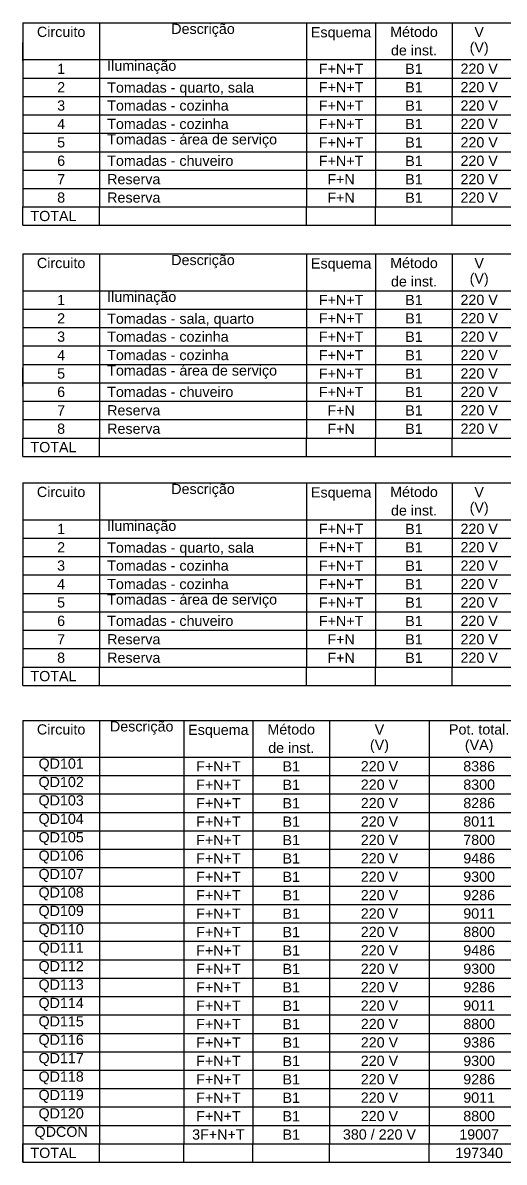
# Model space of a CAD drawing. Header units: inches. Extents: x -8.7 to 57.3, y -9.2 to 26.4.
# Drawn here: x 40.96 to 45.95, y -3.03 to 8.76 of the extents above; entities that cross this region are included whole.
import ezdxf

# ---------------------------------------------------------------- set-up
doc = ezdxf.new("R2010")
doc.units = ezdxf.units.IN
doc.header["$MEASUREMENT"] = 0
doc.linetypes.add('HIDDEN2', pattern=[4.7625, 3.175, -1.5875])
doc.layers.add('DI-Linhas do quadro', color=7, linetype='HIDDEN2', lineweight=30)
doc.layers.add('DI-Textos do quadro', color=5, linetype='Continuous', lineweight=20)
doc.styles.add('Arial', font='arial.ttf')

msp = doc.modelspace()

# ---------------------------------------------------------------- linework, layer by layer
at = {"layer": 'DI-Linhas do quadro', "linetype": 'Continuous'}
for p, q in [((40.9622, 8.7647), (51.6846, 8.7647)), ((40.9622, 8.7647), (40.9622, 6.8585)), ((41.7565, 8.7647), (41.7565, 6.8585)), ((43.9009, 8.7647), (43.9009, 6.8585)), ((44.6158, 8.7647), (44.6158, 6.8585)), ((45.41, 8.7647), (45.41, 6.8585)), ((40.9622, 8.3684), (40.9622, 8.559)), ((40.9622, 8.3684), (40.9622, 8.559)), ((40.9622, 8.3835), (51.6846, 8.3835)), ((40.9622, 8.1929), (51.6846, 8.1929)), ((40.9622, 8.0022), (51.6846, 8.0022)), ((40.9622, 7.8116), (51.6846, 7.8116)), ((40.9622, 7.621), (51.6846, 7.621)), ((40.9622, 7.4304), (51.6846, 7.4304)), ((40.9622, 7.2398), (51.6846, 7.2398)), ((40.9622, 7.0491), (51.6846, 7.0491)), ((40.9622, 6.8585), (51.6846, 6.8585)), ((40.9622, 6.6679), (40.9622, 6.8585)), ((40.9622, 6.6679), (40.9622, 6.8585)), ((41.7565, 6.6679), (41.7565, 6.8585)), ((43.9009, 6.6679), (43.9009, 6.8585)), ((44.6158, 6.6679), (44.6158, 6.8585)), ((45.41, 6.6679), (45.41, 6.8585)), ((40.9622, 6.6679), (51.6846, 6.6679)), ((40.9622, 6.3716), (50.8904, 6.3716)), ((40.9622, 6.3716), (40.9622, 4.4654)), ((41.7565, 6.3716), (41.7565, 4.4654)), ((43.901, 6.3716), (43.901, 4.4654)), ((44.6158, 6.3716), (44.6158, 4.4654)), ((45.41, 6.3716), (45.41, 4.4654)), ((40.9622, 5.9903), (50.8904, 5.9903)), ((40.9622, 5.7997), (50.8904, 5.7997)), ((40.9622, 5.6091), (50.8904, 5.6091)), ((40.9622, 5.4185), (50.8904, 5.4185)), ((40.9622, 5.2279), (50.8904, 5.2279)), ((40.9622, 5.0001), (40.9622, 5.1907)), ((40.9622, 5.0001), (40.9622, 5.1907)), ((40.9622, 5.0372), (50.8904, 5.0372)), ((40.9622, 4.8466), (50.8904, 4.8466)), ((40.9622, 4.656), (50.8904, 4.656)), ((40.9622, 4.4654), (50.8904, 4.4654)), ((40.9622, 4.2748), (40.9622, 4.4654)), ((40.9622, 4.2748), (40.9622, 4.4654)), ((41.7565, 4.2748), (41.7565, 4.4654)), ((43.901, 4.2748), (43.901, 4.4654)), ((44.6158, 4.2748), (44.6158, 4.4654)), ((45.41, 4.2748), (45.41, 4.4654)), ((40.9622, 4.2748), (50.8904, 4.2748)), ((40.9622, 4.0011), (51.6846, 4.0011)), ((40.9622, 4.0011), (40.9622, 2.0949)), ((41.7565, 4.0011), (41.7565, 2.0949)), ((43.901, 4.0011), (43.901, 2.0949)), ((44.6158, 4.0011), (44.6158, 2.0949)), ((45.41, 4.0011), (45.41, 2.0949)), ((40.9622, 3.6199), (51.6846, 3.6199)), ((40.9622, 3.4293), (51.6846, 3.4293)), ((40.9622, 3.2386), (51.6846, 3.2386)), ((40.9622, 3.048), (51.6846, 3.048)), ((40.9622, 2.8574), (51.6846, 2.8574)), ((40.9622, 2.6668), (51.6846, 2.6668)), ((40.9622, 2.4762), (51.6846, 2.4762)), ((40.9622, 2.2855), (51.6846, 2.2855)), ((40.9622, 2.0949), (51.6846, 2.0949)), ((40.9622, 1.9043), (40.9622, 2.0949)), ((40.9622, 1.9043), (40.9622, 2.0949)), ((41.7565, 1.9043), (41.7565, 2.0949)), ((43.901, 1.9043), (43.901, 2.0949)), ((44.6158, 1.9043), (44.6158, 2.0949)), ((45.41, 1.9043), (45.41, 2.0949)), ((40.9622, 1.9043), (51.6846, 1.9043)), ((40.9622, 1.5428), (40.9622, -3.0321)), ((40.9622, 1.5428), (40.9622, -2.8415)), ((40.9622, 1.5428), (40.9622, -2.8415)), ((40.9622, 1.5428), (40.9622, -3.0321)), ((40.9622, 1.5428), (53.3525, 1.5428)), ((41.7565, 1.5428), (41.7565, -2.8415)), ((42.6302, 1.5428), (42.6302, -2.8415)), ((43.345, 1.5428), (43.345, -2.8415)), ((44.1392, 1.5428), (44.1392, -2.8415)), ((45.1718, 1.5428), (45.1718, -2.8415)), ((40.9622, 1.1615), (53.3525, 1.1615)), ((40.9622, 0.9709), (53.3525, 0.9709)), ((40.9622, 0.7803), (53.3525, 0.7803)), ((40.9622, 0.5897), (53.3525, 0.5897)), ((40.9622, 0.3991), (53.3525, 0.3991)), ((40.9622, 0.2084), (53.3525, 0.2084)), ((40.9622, 0.0178), (53.3525, 0.0178)), ((40.9622, -0.1728), (53.3525, -0.1728)), ((40.9622, -0.3634), (53.3525, -0.3634)), ((40.9622, -0.554), (53.3525, -0.554)), ((40.9622, -0.7447), (53.3525, -0.7447)), ((40.9622, -0.9353), (53.3525, -0.9353)), ((40.9622, -1.1259), (53.3525, -1.1259)), ((40.9622, -1.3165), (53.3525, -1.3165)), ((40.9622, -1.5071), (53.3525, -1.5071)), ((40.9622, -1.6978), (53.3525, -1.6978)), ((40.9622, -1.8884), (53.3525, -1.8884)), ((40.9622, -2.079), (53.3525, -2.079)), ((40.9622, -2.2696), (53.3525, -2.2696)), ((40.9622, -2.4602), (53.3525, -2.4602)), ((40.9622, -2.6509), (53.3525, -2.6509)), ((40.9622, -3.0321), (40.9622, -2.8415)), ((40.9622, -3.0321), (40.9622, -2.8415)), ((40.9622, -3.0321), (40.9622, -2.8415)), ((40.9622, -3.0321), (40.9622, -2.8415)), ((40.9622, -2.8415), (53.3525, -2.8415)), ((41.7565, -3.0321), (41.7565, -2.8415)), ((42.6302, -3.0321), (42.6302, -2.8415)), ((43.345, -3.0321), (43.345, -2.8415)), ((44.1392, -3.0321), (44.1392, -2.8415)), ((45.1718, -3.0321), (45.1718, -2.8415)), ((40.9622, -3.0321), (53.3525, -3.0321))]:
    msp.add_line(p, q, dxfattribs=at)

# ---------------------------------------------------------------- texts
at = {"layer": 'DI-Textos do quadro', "char_height": 0.1059, "line_spacing_factor": 0.798, "style": 'Arial'}
for s, insert, width, attachment_point in [('Circuito', (41.3596, 8.6166), 0.934606, 8), ('Descrição', (42.8286, 8.6166), 1.225999, 8), ('Método', (45.0131, 8.6166), 0.918492, 8), ('Esquema', (44.2581, 8.5817), 1.164229, 8), ('V', (45.6881, 8.6166), 0.183967, 8), ('de inst.', (45.0131, 8.4256), 0.88895, 8), ('(V)', (45.6881, 8.4256), 0.366591, 8), ('Iluminação', (41.8361, 8.2351), 1.333425, 7), ('1', (41.3596, 8.2351), 0.153082, 8), ('F+N+T', (44.2581, 8.2351), 0.856722, 8), ('B1', (45.0131, 8.2351), 0.337049, 8), ('220 V', (45.6881, 8.2351), 0.719754, 8), ('2', (41.3596, 8.0446), 0.153082, 8), ('Tomadas - quarto, sala', (41.8361, 8.0097), 2.832017, 7), ('F+N+T', (44.2581, 8.0446), 0.856722, 8), ('B1', (45.0131, 8.0446), 0.337049, 8), ('220 V', (45.6881, 8.0446), 0.719754, 8), ('3', (41.3596, 7.8541), 0.153082, 8), ('Tomadas - cozinha', (41.8361, 7.8541), 2.343229, 7), ('F+N+T', (44.2581, 7.8541), 0.856722, 8), ('B1', (45.0131, 7.8541), 0.337049, 8), ('220 V', (45.6881, 7.8541), 0.719754, 8), ('4', (41.3596, 7.6636), 0.153082, 8), ('Tomadas - cozinha', (41.8361, 7.6636), 2.343229, 7), ('F+N+T', (44.2581, 7.6636), 0.856722, 8), ('B1', (45.0131, 7.6636), 0.337049, 8), ('220 V', (45.6881, 7.6636), 0.719754, 8), ('5', (41.3596, 7.4726), 0.153082, 8), ('Tomadas - área de serviço', (41.8361, 7.4726), 3.276492, 7), ('F+N+T', (44.2581, 7.4726), 0.856722, 8), ('B1', (45.0131, 7.4726), 0.337049, 8), ('220 V', (45.6881, 7.4726), 0.719754, 8), ('6', (41.3596, 7.2821), 0.153082, 8), ('Tomadas - chuveiro', (41.8361, 7.2821), 2.434541, 7), ('F+N+T', (44.2581, 7.2821), 0.856722, 8), ('B1', (45.0131, 7.2821), 0.337049, 8), ('220 V', (45.6881, 7.2821), 0.719754, 8), ('7', (41.3596, 7.0916), 0.153082, 8), ('Reserva', (41.8361, 7.0916), 1.025918, 7), ('F+N', (44.2581, 7.0916), 0.52773, 8), ('B1', (45.0131, 7.0916), 0.337049, 8), ('220 V', (45.6881, 7.0916), 0.719754, 8), ('8', (41.3596, 6.9011), 0.153082, 8), ('Reserva', (41.8361, 6.9011), 1.025918, 7), ('F+N', (44.2581, 6.9011), 0.52773, 8), ('B1', (45.0131, 6.9011), 0.337049, 8), ('220 V', (45.6881, 6.9011), 0.719754, 8), ('TOTAL', (41.0416, 6.7101), 0.886264, 7), ('Circuito', (41.3595, 6.2235), 0.934606, 8), ('Descrição', (42.8285, 6.2235), 1.225999, 8), ('Esquema', (44.2585, 6.1885), 1.164229, 8), ('Método', (45.013, 6.2235), 0.918492, 8), ('V', (45.688, 6.2235), 0.183967, 8), ('de inst.', (45.013, 6.033), 0.88895, 8), ('(V)', (45.688, 6.033), 0.366591, 8), ('1', (41.3595, 5.842), 0.153082, 8), ('Iluminação', (41.836, 5.842), 1.333425, 7), ('F+N+T', (44.2585, 5.842), 0.856722, 8), ('B1', (45.013, 5.842), 0.337049, 8), ('220 V', (45.688, 5.842), 0.719754, 8), ('2', (41.3595, 5.6515), 0.153082, 8), ('Tomadas - sala, quarto', (41.836, 5.6165), 2.832017, 7), ('F+N+T', (44.2585, 5.6515), 0.856722, 8), ('B1', (45.013, 5.6515), 0.337049, 8), ('220 V', (45.688, 5.6515), 0.719754, 8), ('3', (41.3595, 5.461), 0.153082, 8), ('Tomadas - cozinha', (41.836, 5.461), 2.343229, 7), ('F+N+T', (44.2585, 5.461), 0.856722, 8), ('B1', (45.013, 5.461), 0.337049, 8), ('220 V', (45.688, 5.461), 0.719754, 8), ('4', (41.3595, 5.2705), 0.153082, 8), ('Tomadas - cozinha', (41.836, 5.2705), 2.343229, 7), ('F+N+T', (44.2585, 5.2705), 0.856722, 8), ('B1', (45.013, 5.2705), 0.337049, 8), ('220 V', (45.688, 5.2705), 0.719754, 8), ('Tomadas - área de serviço', (41.836, 5.0795), 3.276492, 7), ('5', (41.3595, 5.0795), 0.153082, 8), ('F+N+T', (44.2585, 5.0795), 0.856722, 8), ('B1', (45.013, 5.0795), 0.337049, 8), ('220 V', (45.688, 5.0795), 0.719754, 8), ('6', (41.3595, 4.889), 0.153082, 8), ('Tomadas - chuveiro', (41.836, 4.889), 2.434541, 7), ('F+N+T', (44.2585, 4.889), 0.856722, 8), ('B1', (45.013, 4.889), 0.337049, 8), ('220 V', (45.688, 4.889), 0.719754, 8), ('7', (41.3595, 4.6985), 0.153082, 8), ('Reserva', (41.836, 4.6985), 1.025918, 7), ('F+N', (44.2585, 4.6985), 0.52773, 8), ('B1', (45.013, 4.6985), 0.337049, 8), ('220 V', (45.688, 4.6985), 0.719754, 8), ('8', (41.3595, 4.508), 0.153082, 8), ('Reserva', (41.836, 4.508), 1.025918, 7), ('F+N', (44.2585, 4.508), 0.52773, 8), ('B1', (45.013, 4.508), 0.337049, 8), ('220 V', (45.688, 4.508), 0.719754, 8), ('TOTAL', (41.0415, 4.317), 0.886264, 7), ('Circuito', (41.3591, 3.8531), 0.934606, 8), ('Descrição', (42.8286, 3.8531), 1.225999, 8), ('Esquema', (44.2586, 3.8182), 1.164229, 8), ('Método', (45.0131, 3.8531), 0.918492, 8), ('V', (45.6881, 3.8531), 0.183967, 8), ('de inst.', (45.0131, 3.6621), 0.88895, 8), ('(V)', (45.6881, 3.6621), 0.366591, 8), ('1', (41.3591, 3.4716), 0.153082, 8), ('Iluminação', (41.8361, 3.4716), 1.333425, 7), ('F+N+T', (44.2586, 3.4716), 0.856722, 8), ('B1', (45.0131, 3.4716), 0.337049, 8), ('220 V', (45.6881, 3.4716), 0.719754, 8), ('2', (41.3591, 3.2811), 0.153082, 8), ('Tomadas - quarto, sala', (41.8361, 3.2462), 2.832017, 7), ('F+N+T', (44.2586, 3.2811), 0.856722, 8), ('B1', (45.0131, 3.2811), 0.337049, 8), ('220 V', (45.6881, 3.2811), 0.719754, 8), ('3', (41.3591, 3.0906), 0.153082, 8), ('Tomadas - cozinha', (41.8361, 3.0906), 2.343229, 7), ('F+N+T', (44.2586, 3.0906), 0.856722, 8), ('B1', (45.0131, 3.0906), 0.337049, 8), ('220 V', (45.6881, 3.0906), 0.719754, 8), ('4', (41.3591, 2.8996), 0.153082, 8), ('Tomadas - cozinha', (41.8361, 2.8996), 2.343229, 7), ('F+N+T', (44.2586, 2.8996), 0.856722, 8), ('B1', (45.0131, 2.8996), 0.337049, 8), ('220 V', (45.6881, 2.8996), 0.719754, 8), ('Tomadas - área de serviço', (41.8361, 2.7091), 3.276492, 7), ('5', (41.3591, 2.7091), 0.153082, 8), ('F+N+T', (44.2586, 2.7091), 0.856722, 8), ('B1', (45.0131, 2.7091), 0.337049, 8), ('220 V', (45.6881, 2.7091), 0.719754, 8), ('6', (41.3591, 2.5186), 0.153082, 8), ('Tomadas - chuveiro', (41.8361, 2.5186), 2.434541, 7), ('F+N+T', (44.2586, 2.5186), 0.856722, 8), ('B1', (45.0131, 2.5186), 0.337049, 8), ('220 V', (45.6881, 2.5186), 0.719754, 8), ('7', (41.3591, 2.3281), 0.153082, 8), ('Reserva', (41.8361, 2.3281), 1.025918, 7), ('F+N', (44.2586, 2.3281), 0.52773, 8), ('B1', (45.0131, 2.3281), 0.337049, 8), ('220 V', (45.6881, 2.3281), 0.719754, 8), ('8', (41.3591, 2.1371), 0.153082, 8), ('Reserva', (41.8361, 2.1371), 1.025918, 7), ('F+N', (44.2586, 2.1371), 0.52773, 8), ('B1', (45.0131, 2.1371), 0.337049, 8), ('220 V', (45.6881, 2.1371), 0.719754, 8), ('TOTAL', (41.0416, 1.9466), 0.886264, 7), ('Descrição', (42.1935, 1.3946), 1.225999, 8), ('Circuito', (41.3595, 1.3946), 0.934606, 8), ('Esquema', (42.9875, 1.3597), 1.164229, 8), ('Método', (43.742, 1.3946), 0.918492, 8), ('V', (44.6555, 1.3946), 0.183967, 8), ('Pot. total.', (45.688, 1.3946), 1.164229, 8), ('de inst.', (43.742, 1.2041), 0.88895, 8), ('(V)', (44.6555, 1.2041), 0.366591, 8), ('(VA)', (45.688, 1.2041), 0.550558, 8), ('QD101', (41.3595, 1.0131), 0.871493, 8), ('F+N+T', (42.9875, 1.0131), 0.856722, 8), ('B1', (43.742, 1.0131), 0.337049, 8), ('220 V', (44.6555, 1.0131), 0.719754, 8), ('8386', (45.688, 1.0131), 0.612328, 8), ('QD102', (41.3595, 0.8226), 0.871493, 8), ('F+N+T', (42.9875, 0.8226), 0.856722, 8), ('B1', (43.742, 0.8226), 0.337049, 8), ('220 V', (44.6555, 0.8226), 0.719754, 8), ('8300', (45.688, 0.8226), 0.612328, 8), ('QD103', (41.3595, 0.6321), 0.871493, 8), ('F+N+T', (42.9875, 0.6321), 0.856722, 8), ('B1', (43.742, 0.6321), 0.337049, 8), ('220 V', (44.6555, 0.6321), 0.719754, 8), ('8286', (45.688, 0.6321), 0.612328, 8), ('QD104', (41.3595, 0.4416), 0.871493, 8), ('F+N+T', (42.9875, 0.4416), 0.856722, 8), ('B1', (43.742, 0.4416), 0.337049, 8), ('220 V', (44.6555, 0.4416), 0.719754, 8), ('8011', (45.688, 0.4416), 0.612328, 8), ('QD105', (41.3595, 0.2506), 0.871493, 8), ('F+N+T', (42.9875, 0.2506), 0.856722, 8), ('B1', (43.742, 0.2506), 0.337049, 8), ('220 V', (44.6555, 0.2506), 0.719754, 8), ('7800', (45.688, 0.2506), 0.612328, 8), ('QD106', (41.3595, 0.0601), 0.871493, 8), ('F+N+T', (42.9875, 0.0601), 0.856722, 8), ('B1', (43.742, 0.0601), 0.337049, 8), ('220 V', (44.6555, 0.0601), 0.719754, 8), ('9486', (45.688, 0.0601), 0.612328, 8), ('QD107', (41.3595, -0.1304), 0.871493, 8), ('F+N+T', (42.9875, -0.1304), 0.856722, 8), ('B1', (43.742, -0.1304), 0.337049, 8), ('220 V', (44.6555, -0.1304), 0.719754, 8), ('9300', (45.688, -0.1304), 0.612328, 8), ('QD108', (41.3595, -0.3209), 0.871493, 8), ('F+N+T', (42.9875, -0.3209), 0.856722, 8), ('B1', (43.742, -0.3209), 0.337049, 8), ('220 V', (44.6555, -0.3209), 0.719754, 8), ('9286', (45.688, -0.3209), 0.612328, 8), ('QD109', (41.3595, -0.5119), 0.871493, 8), ('F+N+T', (42.9875, -0.5119), 0.856722, 8), ('B1', (43.742, -0.5119), 0.337049, 8), ('220 V', (44.6555, -0.5119), 0.719754, 8), ('9011', (45.688, -0.5119), 0.612328, 8), ('QD110', (41.3595, -0.7024), 0.871493, 8), ('F+N+T', (42.9875, -0.7024), 0.856722, 8), ('B1', (43.742, -0.7024), 0.337049, 8), ('220 V', (44.6555, -0.7024), 0.719754, 8), ('8800', (45.688, -0.7024), 0.612328, 8), ('QD111', (41.3595, -0.8929), 0.871493, 8), ('F+N+T', (42.9875, -0.8929), 0.856722, 8), ('B1', (43.742, -0.8929), 0.337049, 8), ('220 V', (44.6555, -0.8929), 0.719754, 8), ('9486', (45.688, -0.8929), 0.612328, 8), ('QD112', (41.3595, -1.0834), 0.871493, 8), ('F+N+T', (42.9875, -1.0834), 0.856722, 8), ('B1', (43.742, -1.0834), 0.337049, 8), ('220 V', (44.6555, -1.0834), 0.719754, 8), ('9300', (45.688, -1.0834), 0.612328, 8), ('QD113', (41.3595, -1.2744), 0.871493, 8), ('F+N+T', (42.9875, -1.2744), 0.856722, 8), ('B1', (43.742, -1.2744), 0.337049, 8), ('220 V', (44.6555, -1.2744), 0.719754, 8), ('9286', (45.688, -1.2744), 0.612328, 8), ('QD114', (41.3595, -1.4649), 0.871493, 8), ('F+N+T', (42.9875, -1.4649), 0.856722, 8), ('B1', (43.742, -1.4649), 0.337049, 8), ('220 V', (44.6555, -1.4649), 0.719754, 8), ('9011', (45.688, -1.4649), 0.612328, 8), ('QD115', (41.3595, -1.6554), 0.871493, 8), ('F+N+T', (42.9875, -1.6554), 0.856722, 8), ('B1', (43.742, -1.6554), 0.337049, 8), ('220 V', (44.6555, -1.6554), 0.719754, 8), ('8800', (45.688, -1.6554), 0.612328, 8), ('QD116', (41.3595, -1.8459), 0.871493, 8), ('F+N+T', (42.9875, -1.8459), 0.856722, 8), ('B1', (43.742, -1.8459), 0.337049, 8), ('220 V', (44.6555, -1.8459), 0.719754, 8), ('9386', (45.688, -1.8459), 0.612328, 8), ('QD117', (41.3595, -2.0364), 0.871493, 8), ('F+N+T', (42.9875, -2.0364), 0.856722, 8), ('B1', (43.742, -2.0364), 0.337049, 8), ('220 V', (44.6555, -2.0364), 0.719754, 8), ('9300', (45.688, -2.0364), 0.612328, 8), ('QD118', (41.3595, -2.2274), 0.871493, 8), ('F+N+T', (42.9875, -2.2274), 0.856722, 8), ('B1', (43.742, -2.2274), 0.337049, 8), ('220 V', (44.6555, -2.2274), 0.719754, 8), ('9286', (45.688, -2.2274), 0.612328, 8), ('QD119', (41.3595, -2.4179), 0.871493, 8), ('F+N+T', (42.9875, -2.4179), 0.856722, 8), ('B1', (43.742, -2.4179), 0.337049, 8), ('220 V', (44.6555, -2.4179), 0.719754, 8), ('9011', (45.688, -2.4179), 0.612328, 8), ('QD120', (41.3595, -2.6084), 0.871493, 8), ('F+N+T', (42.9875, -2.6084), 0.856722, 8), ('B1', (43.742, -2.6084), 0.337049, 8), ('220 V', (44.6555, -2.6084), 0.719754, 8), ('8800', (45.688, -2.6084), 0.612328, 8), ('QDCON', (41.3595, -2.7989), 1.023232, 8), ('3F+N+T', (42.9875, -2.7989), 1.009804, 8), ('B1', (43.742, -2.7989), 0.337049, 8), ('380 / 220 V', (44.6555, -2.7989), 1.408623, 8), ('19007', (45.688, -2.7989), 0.76541, 8), ('TOTAL', (41.0415, -2.9899), 0.886264, 7), ('197340', (45.688, -2.9899), 0.918492, 8)]:
    msp.add_mtext(s, dxfattribs=dict(at, insert=insert, width=width, attachment_point=attachment_point))

doc.saveas('drawing.dxf')
